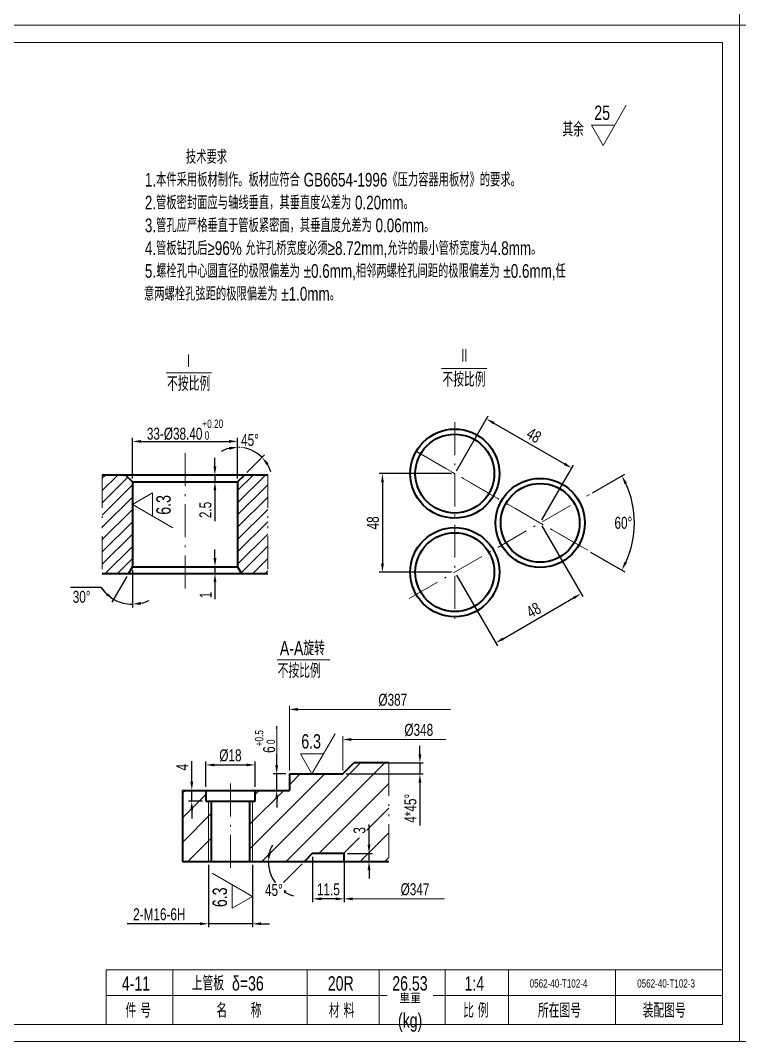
# Model space of a CAD drawing. Header units: millimetres. Extents: x -1909 to 2291, y -510 to 2460.
# Drawn here: x -859 to 191, y -510 to 982 of the extents above; entities that cross this region are included whole.
import ezdxf

# ---------------------------------------------------------------- set-up
doc = ezdxf.new("R2010")
doc.units = ezdxf.units.MM
doc.linetypes.add('ACAD_ISO10W100', pattern=[18.7, 12, -3, 0.7, -3])
doc.linetypes.add('ACAD_ISO12W100', pattern=[22.4, 12, -3, 0.7, -3, 0.7, -3])
for name, color, linetype, lineweight in [('中心线', 1, 'ACAD_ISO10W100', 18), ('中粗线', 4, 'Continuous', 35), ('双点划线', 3, 'ACAD_ISO12W100', 18), ('标注', 7, 'Continuous', 18), ('细实线', 7, 'Continuous', 18)]:
    doc.layers.add(name, color=color, linetype=linetype, lineweight=lineweight)
doc.styles.add('HGCAD', font='HGCAD.SHX', dxfattribs={"width": 0.75, "bigfont": 'HZTXT.SHX'})
doc.dimstyles.new('HGCAD$0', dxfattribs={"dimtxt": 3.5, "dimasz": 2.5, "dimexe": 1, "dimexo": 1, "dimgap": 1, "dimtad": 1, "dimdec": 1, "dimdsep": 46, "dimtxsty": 'HGCAD', "dimcen": 0, "dimadec": 1, "dimazin": 0, "dimtfac": 1, "dimtmove": 0, "dimatfit": 1, "dimfxl": 0, "dimarcsym": 0})
doc.dimstyles.new('HGCAD$2', dxfattribs={"dimtxt": 3.5, "dimasz": 2.5, "dimexe": 1, "dimexo": 1, "dimgap": 1, "dimtad": 2, "dimtih": 1, "dimdec": 1, "dimdsep": 46, "dimtxsty": 'HGCAD', "dimcen": 0, "dimadec": 0, "dimazin": 0, "dimtfac": 1, "dimtmove": 0, "dimatfit": 1, "dimfxl": 0, "dimarcsym": 0})

# ---------------------------------------------------------------- blocks, each defined once
blk = doc.blocks.new('HGCAD#HGTFTK~A3H~HGCAD图框')
at = {"layer": '细实线', "color": 7}
blk.add_lwpolyline([(5, -5), (-415, -5), (-415, 292), (5, 292)], close=True, dxfattribs=at)
at = {"layer": '细实线', "color": 2}
blk.add_lwpolyline([(0, 0), (-390, 0), (-390, 287), (0, 287)], close=True, dxfattribs=at)
blk = doc.blocks.new('*D45')
at = {"layer": 'Defpoints', "color": 0, "ltscale": 5}
for p in [(-542, 367), (-695.6, 307.9), (-542, 307.9)]:
    blk.add_point(p, dxfattribs=at)
at = {"layer": '标注', "color": 0, "lineweight": -2, "ltscale": 5}
for p, q in [((-695.6, 312.9), (-695.6, 372)), ((-683.1, 367), (-554.5, 367)), ((-542, 312.9), (-542, 372))]:
    blk.add_line(p, q, dxfattribs=at)
at = {"layer": '标注', "color": 0, "ltscale": 5}
for points in [[(-683.1, 369.1), (-683.1, 364.9), (-695.6, 367)], [(-554.5, 369.1), (-554.5, 364.9), (-542, 367)]]:
    blk.add_solid(points, dxfattribs=at)
at = {"layer": '标注', "color": 0, "ltscale": 5, "insert": (-618.8, 383.9), "char_height": 17.5, "attachment_point": 5, "style": 'HGCAD', "bg_fill": 3, "box_fill_scale": 1.1, "bg_fill_color": 256, "bg_fill_true_color": 13158600, "bg_fill_transparency": 3582}
blk.add_mtext('33-%%C38.40{\\H0.7x;\\S+0.20^  0;}', dxfattribs=at)
blk = doc.blocks.new('*D46')
at = {"layer": 'Defpoints', "color": 0, "ltscale": 5}
for p in [(-532, 317.9), (-542, 307.9), (-542, 307.9), (-542, 183.9)]:
    blk.add_point(p, dxfattribs=at)
at = {"layer": '标注', "color": 0, "lineweight": -2, "ltscale": 5}
for p, q in [((-542, 312.9), (-542, 363.4)), ((-528.4, 321.4), (-502.7, 347.2))]:
    blk.add_line(p, q, dxfattribs=at)
for start, end in [(45, 90), (104.2063, 118.4126), (16.5874, 30.7937)]:
    blk.add_arc((-542, 307.9), 50.5, start, end, dxfattribs=at)
at = {"layer": '标注', "color": 0, "ltscale": 5}
for points in [[(-554.6, 359), (-554.1, 354.8), (-542, 358.4)], [(-500.2, 332.5), (-496.9, 335.1), (-506.2, 343.6)]]:
    blk.add_solid(points, dxfattribs=at)
at = {"layer": '标注', "color": 0, "ltscale": 5, "insert": (-524, 368.9), "char_height": 17.5, "attachment_point": 5, "style": 'HGCAD', "bg_fill": 3, "box_fill_scale": 1.1, "bg_fill_color": 256, "bg_fill_true_color": 13158600, "bg_fill_transparency": 3092}
blk.add_mtext('45°', dxfattribs=at)
at = {"layer": 'Defpoints', "color": 0, "ltscale": 5}
blk.add_point((-516.7, 351.7), dxfattribs=at)
blk = doc.blocks.new('*D32')
at = {"layer": 'Defpoints', "color": 0, "ltscale": 5}
for p in [(-576.8, 317.9), (-576.8, 307.9), (-575.2, 307.9)]:
    blk.add_point(p, dxfattribs=at)
at = {"layer": '标注', "color": 0, "lineweight": -2, "ltscale": 5}
for p, q in [((-575.2, 330.4), (-575.2, 342.9)), ((-575.2, 317.9), (-575.2, 307.9)), ((-571.8, 317.9), (-570.2, 317.9)), ((-571.8, 307.9), (-570.2, 307.9)), ((-575.2, 295.4), (-575.2, 250.7))]:
    blk.add_line(p, q, dxfattribs=at)
at = {"layer": '标注', "color": 0, "ltscale": 5}
for points in [[(-577.3, 330.4), (-573.2, 330.4), (-575.2, 317.9)], [(-577.3, 295.4), (-573.2, 295.4), (-575.2, 307.9)]]:
    blk.add_solid(points, dxfattribs=at)
at = {"layer": '标注', "color": 0, "ltscale": 5, "insert": (-589, 266.8), "char_height": 17.5, "attachment_point": 5, "rotation": 90, "style": 'HGCAD', "bg_fill": 3, "box_fill_scale": 1.1, "bg_fill_color": 256, "bg_fill_true_color": 13158600, "bg_fill_transparency": 2822}
blk.add_mtext('2.5', dxfattribs=at)
blk = doc.blocks.new('*D33')
at = {"layer": 'Defpoints', "color": 0, "ltscale": 5}
for p in [(-626.8, 183.9), (-575.1, 183.9), (-626.8, 173.9)]:
    blk.add_point(p, dxfattribs=at)
at = {"layer": '标注', "color": 0, "lineweight": -2, "ltscale": 5}
for p, q in [((-575.1, 196.4), (-575.1, 208.9)), ((-621.8, 183.9), (-570.1, 183.9)), ((-575.1, 183.9), (-575.1, 173.9)), ((-621.8, 173.9), (-570.1, 173.9)), ((-575.1, 161.4), (-575.1, 136.4))]:
    blk.add_line(p, q, dxfattribs=at)
at = {"layer": '标注', "color": 0, "ltscale": 5}
for points in [[(-577.1, 196.4), (-573, 196.4), (-575.1, 183.9)], [(-577.1, 161.4), (-573, 161.4), (-575.1, 173.9)]]:
    blk.add_solid(points, dxfattribs=at)
at = {"layer": '标注', "color": 0, "ltscale": 5, "insert": (-588.8, 142.6), "char_height": 17.5, "attachment_point": 5, "rotation": 90, "style": 'HGCAD', "bg_fill": 3, "box_fill_scale": 1.1, "bg_fill_color": 256, "bg_fill_true_color": 13158600, "bg_fill_transparency": 162}
blk.add_mtext('1', dxfattribs=at)
blk = doc.blocks.new('*D47')
at = {"layer": 'Defpoints', "color": 0, "ltscale": 5}
for p in [(-695.6, 307.9), (-695.6, 183.9), (-695.6, 183.9), (-701.3, 173.9), (-705.1, 129.9)]:
    blk.add_point(p, dxfattribs=at)
at = {"layer": '标注', "color": 0, "lineweight": -2, "ltscale": 5}
for p, q in [((-703.8, 169.6), (-725.5, 132.1)), ((-695.6, 178.9), (-695.6, 124.1)), ((-741.2, 153.5), (-785.9, 153.5))]:
    blk.add_line(p, q, dxfattribs=at)
for start, end in [(213.654, 240), (213.8287, 226.9143), (240, 270), (283.0857, 296.1713)]:
    blk.add_arc((-695.6, 183.9), 54.9, start, end, dxfattribs=at)
at = {"layer": '标注', "color": 0, "ltscale": 5}
for points in [[(-731.8, 145.5), (-734.3, 142.2), (-723, 136.4)], [(-682.9, 128.4), (-683.4, 132.5), (-695.6, 129.1)]]:
    blk.add_solid(points, dxfattribs=at)
at = {"layer": '标注', "color": 0, "ltscale": 5, "insert": (-769.8, 139.8), "char_height": 17.5, "attachment_point": 5, "style": 'HGCAD', "bg_fill": 3, "box_fill_scale": 1.1, "bg_fill_color": 256, "bg_fill_true_color": 13158600, "bg_fill_transparency": 2902}
blk.add_mtext('30°', dxfattribs=at)
blk = doc.blocks.new('*D37')
at = {"layer": 'Defpoints', "color": 0, "ltscale": 5}
for p in [(-225, 319.9), (-330.6, 175.9), (-225, 175.9)]:
    blk.add_point(p, dxfattribs=at)
at = {"layer": '标注', "color": 0, "lineweight": -2, "ltscale": 5}
for p, q in [((-230, 319.9), (-335.6, 319.9)), ((-330.6, 307.4), (-330.6, 188.4)), ((-230, 175.9), (-335.6, 175.9))]:
    blk.add_line(p, q, dxfattribs=at)
at = {"layer": '标注', "color": 0, "ltscale": 5}
for points in [[(-332.7, 307.4), (-328.5, 307.4), (-330.6, 319.9)], [(-332.7, 188.4), (-328.5, 188.4), (-330.6, 175.9)]]:
    blk.add_solid(points, dxfattribs=at)
at = {"layer": '标注', "color": 0, "ltscale": 5, "insert": (-344.4, 247.9), "char_height": 17.5, "attachment_point": 5, "rotation": 90, "style": 'HGCAD', "bg_fill": 3, "box_fill_scale": 1.1, "bg_fill_color": 256, "bg_fill_true_color": 13158600, "bg_fill_transparency": 3112}
blk.add_mtext('48', dxfattribs=at)
blk = doc.blocks.new('*D38')
at = {"layer": 'Defpoints', "color": 0, "ltscale": 5}
for p in [(-225, 319.9), (-54.1, 328), (-100.3, 247.9)]:
    blk.add_point(p, dxfattribs=at)
at = {"layer": '标注', "color": 0, "lineweight": -2, "ltscale": 5}
for p, q in [((-222.5, 324.2), (-176.3, 404.3)), ((-167.9, 393.7), (-64.9, 334.2)), ((-97.8, 252.2), (-51.6, 332.3))]:
    blk.add_line(p, q, dxfattribs=at)
at = {"layer": '标注', "color": 0, "ltscale": 5}
for points in [[(-166.9, 395.5), (-169, 391.9), (-178.8, 400)], [(-63.8, 336), (-65.9, 332.4), (-54.1, 328)]]:
    blk.add_solid(points, dxfattribs=at)
at = {"layer": '标注', "color": 0, "ltscale": 5, "insert": (-109.5, 375.9), "char_height": 17.5, "attachment_point": 5, "rotation": 330, "style": 'HGCAD', "bg_fill": 3, "box_fill_scale": 1.1, "bg_fill_color": 256, "bg_fill_true_color": 13158600, "bg_fill_transparency": 1542}
blk.add_mtext('48', dxfattribs=at)
blk = doc.blocks.new('*D39')
at = {"layer": 'Defpoints', "color": 0, "ltscale": 5}
for p in [(-100.3, 247.9), (-225, 175.9), (-40.6, 144.5)]:
    blk.add_point(p, dxfattribs=at)
at = {"layer": '标注', "color": 0, "lineweight": -2, "ltscale": 5}
for p, q in [((-97.8, 243.6), (-38.1, 140.2)), ((-222.5, 171.6), (-162.8, 68.2)), ((-154.5, 78.7), (-51.4, 138.2))]:
    blk.add_line(p, q, dxfattribs=at)
at = {"layer": '标注', "color": 0, "ltscale": 5}
for points in [[(-52.4, 140), (-50.4, 136.4), (-40.6, 144.5)], [(-155.5, 80.5), (-153.4, 76.9), (-165.3, 72.5)]]:
    blk.add_solid(points, dxfattribs=at)
at = {"layer": '标注', "color": 0, "ltscale": 5, "insert": (-109.8, 120.4), "char_height": 17.5, "attachment_point": 5, "rotation": 30, "style": 'HGCAD', "bg_fill": 3, "box_fill_scale": 1.1, "bg_fill_color": 256, "bg_fill_true_color": 13158600, "bg_fill_transparency": 2592}
blk.add_mtext('48', dxfattribs=at)
blk = doc.blocks.new('*D40')
at = {"layer": 'Defpoints', "color": 0, "ltscale": 5}
for p in [(-584.5, -246.9), (-520.5, -246.9), (-584.5, -337.8)]:
    blk.add_point(p, dxfattribs=at)
at = {"layer": '标注', "color": 0, "lineweight": -2, "ltscale": 5}
for p, q in [((-584.5, -251.9), (-584.5, -342.8)), ((-520.5, -251.9), (-520.5, -342.8)), ((-597, -337.8), (-703.3, -337.8)), ((-520.5, -337.8), (-584.5, -337.8)), ((-508, -337.8), (-495.5, -337.8))]:
    blk.add_line(p, q, dxfattribs=at)
at = {"layer": '标注', "color": 0, "ltscale": 5}
for points in [[(-597, -335.7), (-597, -339.9), (-584.5, -337.8)], [(-508, -335.7), (-508, -339.9), (-520.5, -337.8)]]:
    blk.add_solid(points, dxfattribs=at)
at = {"layer": '标注', "color": 0, "ltscale": 5, "insert": (-656.4, -324), "char_height": 17.5, "attachment_point": 5, "style": 'HGCAD', "bg_fill": 3, "box_fill_scale": 1.1, "bg_fill_color": 256, "bg_fill_true_color": 13158600, "bg_fill_transparency": 1967}
blk.add_mtext('2-M16-6H', dxfattribs=at)
blk = doc.blocks.new('*D41')
at = {"layer": 'Defpoints', "color": 0, "ltscale": 5}
for p in [(-516.5, -105.7), (-588.5, -142.9), (-516.5, -142.9)]:
    blk.add_point(p, dxfattribs=at)
at = {"layer": '标注', "color": 0, "lineweight": -2, "ltscale": 5}
for p, q in [((-588.5, -137.9), (-588.5, -100.7)), ((-516.5, -137.9), (-516.5, -100.7)), ((-576, -105.7), (-529, -105.7))]:
    blk.add_line(p, q, dxfattribs=at)
at = {"layer": '标注', "color": 0, "ltscale": 5}
for points in [[(-576, -103.7), (-576, -107.8), (-588.5, -105.7)], [(-529, -103.7), (-529, -107.8), (-516.5, -105.7)]]:
    blk.add_solid(points, dxfattribs=at)
at = {"layer": '标注', "color": 0, "ltscale": 5, "insert": (-552.5, -92), "char_height": 17.5, "attachment_point": 5, "style": 'HGCAD', "bg_fill": 3, "box_fill_scale": 1.1, "bg_fill_color": 256, "bg_fill_true_color": 13158600, "bg_fill_transparency": 3042}
blk.add_mtext('%%C18', dxfattribs=at)
blk = doc.blocks.new('*D42')
at = {"layer": 'Defpoints', "color": 0, "ltscale": 5}
for p in [(-609, -142.9), (-588.5, -142.9), (-588.5, -158.9)]:
    blk.add_point(p, dxfattribs=at)
at = {"layer": '标注', "color": 0, "lineweight": -2, "ltscale": 5}
for p, q in [((-609, -130.4), (-609, -100.3)), ((-593.5, -142.9), (-614, -142.9)), ((-609, -158.9), (-609, -142.9)), ((-593.5, -158.9), (-614, -158.9)), ((-609, -171.4), (-609, -183.9))]:
    blk.add_line(p, q, dxfattribs=at)
at = {"layer": '标注', "color": 0, "ltscale": 5}
for points in [[(-611.1, -130.4), (-606.9, -130.4), (-609, -142.9)], [(-611.1, -171.4), (-606.9, -171.4), (-609, -158.9)]]:
    blk.add_solid(points, dxfattribs=at)
at = {"layer": '标注', "color": 0, "ltscale": 5, "insert": (-622.7, -109.1), "char_height": 17.5, "attachment_point": 5, "rotation": 90, "style": 'HGCAD', "bg_fill": 3, "box_fill_scale": 1.1, "bg_fill_color": 256, "bg_fill_true_color": 13158600, "bg_fill_transparency": 507}
blk.add_mtext('4', dxfattribs=at)
blk = doc.blocks.new('*D43')
at = {"layer": 'Defpoints', "color": 0, "ltscale": 5}
for p in [(-466.5, -118.9), (-485, -142.9), (-466.5, -142.9)]:
    blk.add_point(p, dxfattribs=at)
at = {"layer": '标注', "color": 0, "lineweight": -2, "ltscale": 5}
for p, q in [((-485, -106.4), (-485, -49)), ((-471.5, -118.9), (-490, -118.9)), ((-485, -142.9), (-485, -118.9)), ((-471.5, -142.9), (-490, -142.9)), ((-485, -155.4), (-485, -167.9))]:
    blk.add_line(p, q, dxfattribs=at)
at = {"layer": '标注', "color": 0, "ltscale": 5}
for points in [[(-487.1, -106.4), (-482.9, -106.4), (-485, -118.9)], [(-487.1, -155.4), (-482.9, -155.4), (-485, -142.9)]]:
    blk.add_solid(points, dxfattribs=at)
at = {"layer": '标注', "color": 0, "ltscale": 5, "insert": (-501.9, -71.5), "char_height": 17.5, "attachment_point": 5, "rotation": 90, "style": 'HGCAD', "bg_fill": 3, "box_fill_scale": 1.1, "bg_fill_color": 256, "bg_fill_true_color": 13158600, "bg_fill_transparency": 1522}
blk.add_mtext('6{\\H0.7x;\\S+0.5^  0;}', dxfattribs=at)
blk = doc.blocks.new('*D44')
at = {"layer": 'Defpoints', "color": 0, "ltscale": 5}
for p in [(-372.5, -102.9), (-388.5, -118.9), (-275.9, -118.9)]:
    blk.add_point(p, dxfattribs=at)
at = {"layer": '标注', "color": 0, "lineweight": -2, "ltscale": 5}
for p, q in [((-275.9, -90.4), (-275.9, -77.9)), ((-367.5, -102.9), (-270.9, -102.9)), ((-275.9, -102.9), (-275.9, -118.9)), ((-383.5, -118.9), (-270.9, -118.9)), ((-275.9, -131.4), (-275.9, -194.3))]:
    blk.add_line(p, q, dxfattribs=at)
at = {"layer": '标注', "color": 0, "ltscale": 5}
for points in [[(-277.9, -90.4), (-273.8, -90.4), (-275.9, -102.9)], [(-277.9, -131.4), (-273.8, -131.4), (-275.9, -118.9)]]:
    blk.add_solid(points, dxfattribs=at)
at = {"layer": '标注', "color": 0, "ltscale": 5, "insert": (-289.6, -169.1), "char_height": 17.5, "attachment_point": 5, "rotation": 90, "style": 'HGCAD', "bg_fill": 3, "box_fill_scale": 1.1, "bg_fill_color": 256, "bg_fill_true_color": 13158600, "bg_fill_transparency": 562}
blk.add_mtext('4*45%%D', dxfattribs=at)
blk = doc.blocks.new('*D34')
at = {"layer": 'Defpoints', "color": 0, "ltscale": 5}
for p in [(-432.5, -234.9), (-386.5, -234.9)]:
    blk.add_point(p, dxfattribs=at)
at = {"layer": '标注', "color": 0, "lineweight": -2, "ltscale": 5}
for p, q in [((-432.5, -239.9), (-432.5, -306.4)), ((-386.5, -239.9), (-386.5, -306.4)), ((-399, -301.4), (-420, -301.4))]:
    blk.add_line(p, q, dxfattribs=at)
at = {"layer": '标注', "color": 0, "ltscale": 5}
for points in [[(-420, -299.3), (-420, -303.5), (-432.5, -301.4)], [(-399, -299.3), (-399, -303.5), (-386.5, -301.4)]]:
    blk.add_solid(points, dxfattribs=at)
at = {"layer": '标注', "color": 0, "ltscale": 5, "insert": (-409.5, -287.7), "char_height": 17.5, "attachment_point": 5, "style": 'HGCAD', "bg_fill": 3, "box_fill_scale": 1.1, "bg_fill_color": 256, "bg_fill_true_color": 13158600, "bg_fill_transparency": 2212}
blk.add_mtext('11.5', dxfattribs=at)
at = {"layer": 'Defpoints', "color": 0, "ltscale": 5}
blk.add_point((-432.5, -301.4), dxfattribs=at)
blk = doc.blocks.new('*D35')
at = {"layer": 'Defpoints', "color": 0, "ltscale": 5}
for p in [(-386.5, -234.9), (-350.2, -234.9), (-386.5, -246.9)]:
    blk.add_point(p, dxfattribs=at)
at = {"layer": '标注', "color": 0, "lineweight": -2, "ltscale": 5}
for p, q in [((-350.2, -222.4), (-350.2, -192.8)), ((-381.5, -234.9), (-345.2, -234.9)), ((-350.2, -246.9), (-350.2, -234.9)), ((-381.5, -246.9), (-345.2, -246.9)), ((-350.2, -259.4), (-350.2, -271.9))]:
    blk.add_line(p, q, dxfattribs=at)
at = {"layer": '标注', "color": 0, "ltscale": 5}
for points in [[(-352.3, -222.4), (-348.1, -222.4), (-350.2, -234.9)], [(-352.3, -259.4), (-348.1, -259.4), (-350.2, -246.9)]]:
    blk.add_solid(points, dxfattribs=at)
at = {"layer": '标注', "color": 0, "ltscale": 5, "insert": (-364, -201.3), "char_height": 17.5, "attachment_point": 5, "rotation": 90, "style": 'HGCAD', "bg_fill": 3, "box_fill_scale": 1.1, "bg_fill_color": 256, "bg_fill_true_color": 13158600, "bg_fill_transparency": 1542}
blk.add_mtext('3', dxfattribs=at)
blk = doc.blocks.new('*D36')
at = {"layer": 'Defpoints', "color": 0, "ltscale": 5}
for p in [(-432.5, -234.9), (-622.5, -246.9), (-444.5, -246.9), (-321.1, -246.9), (-495.4, -260.5)]:
    blk.add_point(p, dxfattribs=at)
at = {"layer": '标注', "color": 0, "lineweight": -2, "ltscale": 5}
blk.add_line((-448, -250.4), (-485.3, -287.7), dxfattribs=at)
for start, end in [(152.747, 166.3735), (180, 225), (238.6265, 252.253)]:
    blk.add_arc((-444.5, -246.9), 52.7, start, end, dxfattribs=at)
at = {"layer": '标注', "color": 0, "ltscale": 5}
for points in [[(-493.6, -234.7), (-497.8, -234.2), (-497.2, -246.9)], [(-473.2, -293.5), (-470.6, -290.2), (-481.7, -284.1)]]:
    blk.add_solid(points, dxfattribs=at)
at = {"layer": '标注', "color": 0, "ltscale": 5, "insert": (-489.1, -288.6), "char_height": 17.5, "attachment_point": 5, "style": 'HGCAD', "bg_fill": 3, "box_fill_scale": 1.1, "bg_fill_color": 256, "bg_fill_true_color": 13158600, "bg_fill_transparency": 3112}
blk.add_mtext('45°', dxfattribs=at)
blk = doc.blocks.new('*D60')
at = {"layer": 'Defpoints', "color": 0, "ltscale": 5}
for p in [(-289.2, 357), (-28.3, 289.5), (35.2, 224), (-30.9, 207.9), (-291.8, 137.4)]:
    blk.add_point(p, dxfattribs=at)
at = {"layer": '标注', "color": 0, "lineweight": -2, "ltscale": 5}
for p, q in [((-24, 292), (23.2, 319.2)), ((-26.6, 205.4), (23.2, 176.6))]:
    blk.add_line(p, q, dxfattribs=at)
blk.add_arc((-100.3, 247.9), 137.6, 335.2077, 24.7923, dxfattribs=at)
at = {"layer": '标注', "color": 0, "ltscale": 5}
for points in [[(22.8, 304.6), (26.5, 306.6), (18.9, 316.7)], [(26.5, 189.3), (22.8, 191.2), (18.9, 179.1)]]:
    blk.add_solid(points, dxfattribs=at)
at = {"layer": '标注', "color": 0, "ltscale": 5, "insert": (21.2, 247.9), "char_height": 17.5, "attachment_point": 5, "style": 'HGCAD', "bg_fill": 3, "box_fill_scale": 1.1, "bg_fill_color": 256, "bg_fill_true_color": 13158600, "bg_fill_transparency": 967}
blk.add_mtext('60°', dxfattribs=at)
blk = doc.blocks.new('HGCAD#HGTFTK~A2Z~HGCAD图框')
at = {"layer": '细实线', "color": 7}
blk.add_lwpolyline([(10, -10), (-410, -10), (-410, 584), (10, 584)], close=True, dxfattribs=at)
at = {"layer": '细实线', "color": 2}
blk.add_lwpolyline([(0, 0), (-385, 0), (-385, 574), (0, 574)], close=True, dxfattribs=at)

msp = doc.modelspace()

# ---------------------------------------------------------------- hatches: boundary and pattern name
at = {"layer": '细实线', "ltscale": 4}
h = msp.add_hatch(dxfattribs=at)
h.set_pattern_fill('ANSI31', color=5, scale=4, style=0)
h.set_pattern_definition([(45, (-1776, -1675), (-8.980256, 8.980256), [])])
h.paths.add_polyline_path([(-497.96, 317.9), (-531.98, 317.9), (-541.98, 307.9), (-541.98, 183.9), (-536.2, 173.9), (-497.96, 173.9)])
h.paths.add_polyline_path([(-695.58, 307.9), (-705.58, 317.9), (-739.59, 317.9), (-739.59, 173.9), (-701.35, 173.9), (-695.58, 183.9)])
h = msp.add_hatch(dxfattribs=at)
h.set_pattern_fill('ANSI31', color=5, scale=8, style=0)
h.set_pattern_definition([(45, (-5144.522, -7219.412), (-17.96051, 17.96051), [])])
h.paths.add_polyline_path([(-321.15, -102.88), (-372.5, -102.88), (-388.5, -118.88), (-466.5, -118.88), (-466.5, -142.88), (-516.5, -142.88), (-516.5, -158.88), (-520.5, -158.88), (-520.5, -246.88), (-444.5, -246.88), (-432.5, -234.88), (-386.5, -234.88), (-386.5, -246.88), (-321.15, -246.88)])
h.paths.add_polyline_path([(-584.5, -158.88), (-588.5, -158.88), (-588.5, -142.88), (-622.5, -142.88), (-622.5, -246.88), (-584.5, -246.88)])
h.paths.add_polyline_path([(-580.5, -158.88), (-584.5, -158.88), (-584.5, -246.88), (-580.5, -246.88)])
h.paths.add_polyline_path([(-520.5, -158.88), (-524.5, -158.88), (-524.5, -246.88), (-520.5, -246.88)])

# ---------------------------------------------------------------- linework, layer by layer
at = {"layer": '中心线', "ltscale": 4}
for p, q in [((-224.99, 394.91), (-224.99, 103.91)), ((-618.78, 349.9), (-618.78, 145.9)), ((-30.91, 207.86), (-289.16, 356.96)), ((-43.9, 215.36), (-281.37, 352.46)), ((-291.76, 137.36), (-28.32, 289.46)), ((-552.5, -255.88), (-552.5, -126.88))]:
    msp.add_line(p, q, dxfattribs=at)
at = {"layer": '中粗线', "ltscale": 4}
for p, q in [((-497.96, 317.9), (-739.59, 317.9)), ((-695.58, 307.9), (-705.58, 317.9)), ((-541.98, 307.9), (-531.98, 317.9)), ((-695.58, 307.9), (-695.58, 183.9)), ((-695.58, 307.9), (-541.98, 307.9)), ((-541.98, 307.9), (-541.98, 183.9)), ((-695.58, 183.9), (-701.35, 173.9)), ((-695.58, 183.9), (-541.98, 183.9)), ((-541.98, 183.9), (-536.2, 173.9)), ((-739.59, 173.9), (-497.96, 173.9)), ((-388.5, -118.88), (-372.5, -102.88)), ((-321.15, -102.88), (-372.5, -102.88)), ((-466.5, -118.88), (-388.5, -118.88)), ((-466.5, -118.88), (-466.5, -142.88)), ((-622.5, -142.88), (-622.5, -246.88)), ((-622.5, -142.88), (-466.5, -142.88)), ((-588.5, -142.88), (-588.5, -158.88)), ((-516.5, -158.88), (-516.5, -142.88)), ((-588.5, -158.88), (-516.5, -158.88)), ((-580.5, -158.88), (-580.5, -246.88)), ((-524.5, -158.88), (-524.5, -246.88)), ((-432.5, -234.88), (-444.5, -246.88)), ((-432.5, -234.88), (-386.5, -234.88)), ((-386.5, -246.88), (-386.5, -234.88)), ((-622.5, -246.88), (-321.15, -246.88)), ((-472.5, -246.88), (-472.5, -246.88))]:
    msp.add_line(p, q, dxfattribs=at)
for centre, radius in [((-224.99, 319.91), 65.1), ((-224.99, 319.91), 57.6), ((-100.28, 247.91), 65.1), ((-100.28, 247.91), 57.6), ((-224.99, 175.91), 65.1), ((-224.99, 175.91), 57.6)]:
    msp.add_circle(centre, radius, dxfattribs=at)
at = {"layer": '双点划线', "ltscale": 4}
for p, q in [((-739.59, 317.9), (-739.59, 173.9)), ((-497.96, 317.9), (-497.96, 173.9)), ((-321.15, -102.88), (-321.15, -246.88))]:
    msp.add_line(p, q, dxfattribs=at)
at = {"layer": '标注', "color": 3, "ltscale": 6}
for p, q in [((-8.54, 799.58), (25.41, 858.38)), ((-25.51, 828.98), (8.44, 828.98)), ((-25.51, 828.98), (-8.54, 799.58)), ((-666.18, 291.88), (-695.58, 274.9)), ((-666.18, 291.88), (-666.18, 257.93)), ((-695.58, 274.9), (-636.78, 240.95)), ((-433.5, -118.88), (-399.55, -60.08)), ((-450.47, -89.48), (-416.52, -89.48)), ((-450.47, -89.48), (-433.5, -118.88))]:
    msp.add_line(p, q, dxfattribs=at)
at = {"layer": '标注', "color": 6, "ltscale": 6}
msp.add_line((-244.18, 473.59), (-178.18, 473.59), dxfattribs=at)
at = {"layer": '标注', "color": 3, "ltscale": 5}
for p, q in [((-454, -24.57), (-231, -24.57)), ((-376, -68.57), (-238, -68.57)), ((-374, -301.4), (-240, -301.4))]:
    msp.add_line(p, q, dxfattribs=at)
msp.add_solid([(-454, -22.48), (-454, -26.65), (-466.5, -24.57)], dxfattribs=at)
at = {"layer": '细实线', "color": 6, "ltscale": 4}
for p, q in [((-584.5, -158.88), (-584.5, -246.88)), ((-520.5, -158.88), (-520.5, -246.88))]:
    msp.add_line(p, q, dxfattribs=at)
at = {"layer": '细实线', "ltscale": 4}
for p, q in [((-734.16, -484.96), (-734.16, -404.96)), ((-734.16, -404.96), (165.84, -404.96)), ((-636.66, -404.96), (-636.66, -484.96)), ((-440.41, -404.96), (-440.41, -484.96)), ((-335.41, -404.96), (-335.41, -484.96)), ((-239.16, -404.96), (-239.16, -484.96)), ((-146.66, -404.96), (-146.66, -484.96)), ((9.59, -404.96), (9.59, -484.96)), ((-734.16, -442.46), (165.84, -442.46))]:
    msp.add_line(p, q, dxfattribs=at)

# ---------------------------------------------------------------- block references
at = {"xscale": 2.5, "yscale": 2.5, "zscale": 2.5}
msp.add_blockref('HGCAD#HGTFTK~A2Z~HGCAD图框', (1215.84, 1000.04), dxfattribs=at)
at = {"layer": '细实线', "ltscale": 5, "xscale": 5, "yscale": 5, "zscale": 5}
for p in [(165.84, 1000.04), (2265.84, -484.96)]:
    msp.add_blockref('HGCAD#HGTFTK~A3H~HGCAD图框', p, dxfattribs=at)

# ---------------------------------------------------------------- texts
at = {"layer": '标注', "color": 6, "ltscale": 6, "insert": (-613.55, 484.27), "char_height": 21, "width": 53.1349, "attachment_point": 5, "style": 'HGCAD', "bg_fill": 3, "box_fill_scale": 1.1, "bg_fill_color": 256, "bg_fill_true_color": 13158600, "bg_fill_transparency": 367}
msp.add_mtext('Ⅰ', dxfattribs=at)
at = {"layer": '细实线', "style": 'HGCAD', "width": 0.75}
for s, p in [('           技术要求', (-677.46, 772.7)), ('1.本件采用板材制作。板材应符合 GB6654-1996《压力容器用板材》的要求。', (-677.46, 739.37)), ('2.管板密封面应与轴线垂直，其垂直度公差为 0.20mm。', (-677.46, 706.04)), ('3.管孔应严格垂直于管板紧密面，其垂直度允差为 0.06mm。', (-677.46, 672.7)), ('4.管板钻孔后≥96%%% 允许孔桥宽度必须≥8.72mm,允许的最小管桥宽度为4.8mm。', (-677.46, 639.37)), ('5.螺栓孔中心圆直径的极限偏差为 ±0.6mm,相邻两螺栓孔间距的极限偏差为 ±0.6mm,任', (-677.46, 606.04)), ('意两螺栓孔弦距的极限偏差为 ±1.0mm。', (-678.76, 572.7))]:
    msp.add_text(s, height=20, dxfattribs=at).set_placement(p)
at = {"layer": '细实线', "color": 6, "ltscale": 6, "attachment_point": 5, "style": 'HGCAD', "bg_fill": 3, "box_fill_scale": 1.1, "bg_fill_color": 256, "bg_fill_true_color": 13158600, "bg_fill_transparency": 367}
for s, insert, char_height, width in [('0562-40-T102-4', (-73.45, -425.07), 12, 103.3595), ('0562-40-T102-3', (83.55, -425.07), 12, 103.3595), ('件 号', (-687.16, -464.58), 21, 49.5264), ('名      称', (-540.16, -464.58), 21, 109.1233), ('材 料', (-390.16, -464.58), 21, 49.5264), ('比 例', (-194.16, -464.58), 21, 43.8505), ('所在图号', (-72.16, -464.58), 21, 67.5854), ('装配图号', (80.84, -464.58), 21, 67.5854)]:
    msp.add_mtext(s, dxfattribs=dict(at, insert=insert, char_height=char_height, width=width))

# ---------------------------------------------------------------- next in the draw order: linework, layer by layer
at = {"layer": '标注', "color": 6, "ltscale": 6}
msp.add_line((-646.23, 467.39), (-580.23, 467.39), dxfattribs=at)

# ---------------------------------------------------------------- next in the draw order: texts
at = {"layer": '细实线', "color": 6, "ltscale": 6, "char_height": 21, "attachment_point": 5, "style": 'HGCAD', "bg_fill": 3, "box_fill_scale": 1.1, "bg_fill_color": 256, "bg_fill_true_color": 13158600, "bg_fill_transparency": 367}
for s, insert, width in [('4-11', (-690.45, -425.07), 62.7701), ('上管板  δ=36', (-556.45, -425.07), 114.7992), ('20R', (-391.45, -425.07), 51.4183), ('1:4', (-196.45, -425.07), 40.0665), ('重量(kg)', (-290.16, -464.58), 62.7701)]:
    msp.add_mtext(s, dxfattribs=dict(at, insert=insert, width=width))

# ---------------------------------------------------------------- next in the draw order: texts
at = {"layer": '标注', "color": 6, "ltscale": 6, "insert": (-613.55, 451.27), "char_height": 21, "width": 72.1839, "attachment_point": 5, "style": 'HGCAD', "bg_fill": 3, "box_fill_scale": 1.1, "bg_fill_color": 256, "bg_fill_true_color": 13158600, "bg_fill_transparency": 367}
msp.add_mtext('不按比例', dxfattribs=at)
at = {"layer": '细实线', "color": 6, "ltscale": 6, "insert": (-290.45, -425.07), "char_height": 21, "width": 52.3643, "attachment_point": 5, "style": 'HGCAD', "bg_fill": 3, "box_fill_scale": 1.1, "bg_fill_color": 256, "bg_fill_true_color": 13158600, "bg_fill_transparency": 367}
msp.add_mtext('26.53', dxfattribs=at)

# ---------------------------------------------------------------- next in the draw order: block references
at = {"layer": '细实线', "ltscale": 5, "xscale": 5, "yscale": 5, "zscale": 5}
msp.add_blockref('HGCAD#HGTFTK~A3H~HGCAD图框', (165.84, -484.96), dxfattribs=at)

# ---------------------------------------------------------------- next in the draw order: texts
at = {"layer": '标注', "color": 3, "ltscale": 6, "char_height": 21, "attachment_point": 5, "style": 'HGCAD', "bg_fill": 3, "box_fill_scale": 1.1, "bg_fill_color": 256, "bg_fill_true_color": 13158600, "bg_fill_transparency": 427}
for s, insert in [('25', (-9.75, 847.03)), ('6.3', (-434.71, -71.43))]:
    msp.add_mtext(s, dxfattribs=dict(at, insert=insert))
at = {"layer": '标注', "color": 6, "ltscale": 6, "char_height": 21, "attachment_point": 5, "style": 'HGCAD', "bg_fill": 3, "box_fill_scale": 1.1, "bg_fill_color": 256, "bg_fill_true_color": 13158600, "bg_fill_transparency": 367}
for s, insert, width in [('其余', (-52.19, 822.91), 31.5761), ('Ⅱ', (-211.07, 492.12), 53.1349), ('不按比例', (-211.5, 457.47), 72.1839), ('A-A旋转', (-447.49, 64.83), 93.3697)]:
    msp.add_mtext(s, dxfattribs=dict(at, insert=insert, width=width))
at = {"layer": '标注', "color": 3, "ltscale": 6, "insert": (-650.15, 274.23), "char_height": 21, "attachment_point": 5, "rotation": 90, "style": 'HGCAD', "bg_fill": 3, "box_fill_scale": 1.1, "bg_fill_color": 256, "bg_fill_true_color": 13158600, "bg_fill_transparency": 427}
msp.add_mtext('6.3', dxfattribs=at)
at = {"layer": '标注', "color": 3, "ltscale": 5, "char_height": 17.5, "attachment_point": 5, "style": 'HGCAD', "bg_fill": 3, "box_fill_scale": 1.1, "bg_fill_color": 256, "bg_fill_true_color": 13158600}
for s, insert, bg_fill_transparency in [('%%C387', (-315.5, -10.82), 3732), ('%%C348', (-277.5, -54.82), 3557), ('%%C347', (-283, -287.65), 3932)]:
    msp.add_mtext(s, dxfattribs=dict(at, insert=insert, bg_fill_transparency=bg_fill_transparency))

# ---------------------------------------------------------------- next in the draw order: dimensions: what is measured, and where the dimension line sits
at = {"layer": '标注', "color": 3, "ltscale": 5}
for base, p1, p2, text, override, picture, middle in [((-541.98, 366.98), (-695.58, 307.9), (-541.98, 307.9), '33-%%C38.40{\\H0.7x;\\S+0.20^  0;}', {"dimscale": 5, "dimtdec": 1}, '*D45', (-618.78, 383.92)), ((-516.5, -105.74), (-588.5, -142.88), (-516.5, -142.88), '%%C18', {"dimscale": 5, "dimadec": 0, "dimazin": 2, "dimtdec": 1}, '*D41', (-552.5, -91.99)), ((-432.5, -301.4), (-386.5, -234.88), (-432.5, -234.88), '11.5', {"dimscale": 5, "dimadec": 0, "dimazin": 2, "dimtdec": 1}, '*D34', (-409.5, -287.65))]:
    dim = msp.add_linear_dim(base=base, p1=p1, p2=p2, text=text, dimstyle='HGCAD$0', override=override, dxfattribs=at)
    dim.commit()
    dim.dimension.update_dxf_attribs({"geometry": picture, "text_midpoint": middle})
dim = msp.add_linear_dim(base=(-330.61, 175.91), p1=(-224.99, 319.91), p2=(-224.99, 175.91), angle=90, text='48', dimstyle='HGCAD$0', override={"dimscale": 5, "dimadec": 0, "dimazin": 2, "dimtdec": 1}, dxfattribs=at)
dim.commit()
dim.dimension.update_dxf_attribs({"geometry": '*D37', "text_midpoint": (-344.36, 247.91)})
dim = msp.add_linear_dim(base=(-275.86, -118.88), p1=(-372.5, -102.88), p2=(-388.5, -118.88), angle=90, text='4*45%%D', dimstyle='HGCAD$0', override={"dimscale": 5, "dimadec": 0, "dimazin": 2, "dimtdec": 1}, dxfattribs=at)
dim.commit()
dim.dimension.update_dxf_attribs({"geometry": '*D44', "text_midpoint": (-275.86, -169.07), "dimtype": 160})
dim = msp.add_linear_dim(base=(-584.5, -337.77), p1=(-520.5, -246.88), p2=(-584.5, -246.88), text='2-M16-6H', dimstyle='HGCAD$0', override={"dimscale": 5, "dimadec": 0, "dimazin": 2, "dimtdec": 1}, dxfattribs=at)
dim.commit()
dim.dimension.update_dxf_attribs({"geometry": '*D40', "text_midpoint": (-656.4, -337.77), "dimtype": 160})

# ---------------------------------------------------------------- next in the draw order: linework, layer by layer
at = {"layer": '标注', "color": 6, "ltscale": 6}
msp.add_line((-484.18, 47.95), (-407.18, 47.95), dxfattribs=at)
at = {"layer": '标注', "color": 3, "ltscale": 5}
for p, q in [((-388.5, -113.88), (-388.5, -63.57)), ((-386.5, -251.88), (-386.5, -306.4))]:
    msp.add_line(p, q, dxfattribs=at)
at = {"layer": '标注', "color": 3, "ltscale": 6}
for p, q in [((-520.5, -297.88), (-579.3, -263.93)), ((-549.9, -314.85), (-549.9, -280.9)), ((-549.9, -314.85), (-520.5, -297.88))]:
    msp.add_line(p, q, dxfattribs=at)
at = {"layer": '标注', "color": 3, "ltscale": 5}
for points in [[(-376, -66.48), (-376, -70.65), (-388.5, -68.57)], [(-374, -299.32), (-374, -303.48), (-386.5, -301.4)]]:
    msp.add_solid(points, dxfattribs=at)

# ---------------------------------------------------------------- next in the draw order: dimensions: what is measured, and where the dimension line sits
dim = msp.add_aligned_dim(p1=(-224.99, 319.91), p2=(-100.28, 247.91), distance=92.46, text='48', dimstyle='HGCAD$0', override={"dimscale": 5, "dimadec": 0, "dimazin": 2, "dimtdec": 1}, dxfattribs=at)
dim.commit()
dim.dimension.update_dxf_attribs({"geometry": '*D38', "text_midpoint": (-109.53, 375.89)})
dim = msp.add_angular_dim_2l(base=(-516.7, 351.67), line1=((-541.98, 307.9), (-541.98, 183.9)), line2=((-541.98, 307.9), (-531.98, 317.9)), dimstyle='HGCAD$2', override={"dimscale": 5, "dimtoh": 1, "dimtdec": 1}, dxfattribs=at)
dim.commit()
dim.dimension.update_dxf_attribs({"geometry": '*D46', "text_midpoint": (-524.04, 355.16), "dimtype": 162})
dim = msp.add_angular_dim_2l(base=(-705.1, 129.88), line1=((-695.58, 307.9), (-695.58, 183.9)), line2=((-695.58, 183.9), (-701.35, 173.9)), dimstyle='HGCAD$2', override={"dimscale": 5, "dimtoh": 1, "dimtdec": 1}, dxfattribs=at)
dim.commit()
dim.dimension.update_dxf_attribs({"geometry": '*D47', "text_midpoint": (-769.84, 139.76)})
dim = msp.add_linear_dim(base=(-484.97, -142.88), p1=(-466.5, -118.88), p2=(-466.5, -142.88), angle=90, text='6{\\H0.7x;\\S+0.5^  0;}', dimstyle='HGCAD$0', override={"dimscale": 5, "dimadec": 0, "dimazin": 2, "dimtdec": 1}, dxfattribs=at)
dim.commit()
dim.dimension.update_dxf_attribs({"geometry": '*D43', "text_midpoint": (-484.97, -71.46), "dimtype": 160})
dim = msp.add_linear_dim(base=(-609, -142.88), p1=(-588.5, -158.88), p2=(-588.5, -142.88), angle=90, text='4', dimstyle='HGCAD$0', override={"dimscale": 5, "dimadec": 0, "dimazin": 2, "dimtdec": 1}, dxfattribs=at)
dim.commit()
dim.dimension.update_dxf_attribs({"geometry": '*D42', "text_midpoint": (-622.75, -109.09)})

# ---------------------------------------------------------------- next in the draw order: linework, layer by layer
msp.add_line((-466.5, -113.88), (-466.5, -19.57), dxfattribs=at)

# ---------------------------------------------------------------- next in the draw order: texts
at = {"layer": '标注', "color": 6, "ltscale": 6, "insert": (-452.08, 31.83), "char_height": 21, "width": 72.1839, "attachment_point": 5, "style": 'HGCAD', "bg_fill": 3, "box_fill_scale": 1.1, "bg_fill_color": 256, "bg_fill_true_color": 13158600, "bg_fill_transparency": 367}
msp.add_mtext('不按比例', dxfattribs=at)
at = {"layer": '标注', "color": 3, "ltscale": 6, "insert": (-567.94, -299.09), "char_height": 21, "attachment_point": 5, "rotation": 90, "style": 'HGCAD', "bg_fill": 3, "box_fill_scale": 1.1, "bg_fill_color": 256, "bg_fill_true_color": 13158600, "bg_fill_transparency": 427}
msp.add_mtext('6.3', dxfattribs=at)

# ---------------------------------------------------------------- next in the draw order: dimensions: what is measured, and where the dimension line sits
at = {"layer": '标注', "color": 3, "ltscale": 5}
for base, p1, p2, text, picture, middle in [((-575.25, 307.9), (-576.78, 317.9), (-576.78, 307.9), '2.5', '*D32', (-589, 266.8)), ((-350.2, -234.88), (-386.5, -246.88), (-386.5, -234.88), '3', '*D35', (-363.95, -201.34))]:
    dim = msp.add_linear_dim(base=base, p1=p1, p2=p2, angle=90, text=text, dimstyle='HGCAD$0', override={"dimscale": 5, "dimadec": 0, "dimazin": 2, "dimtdec": 1}, dxfattribs=at)
    dim.commit()
    dim.dimension.update_dxf_attribs({"geometry": picture, "text_midpoint": middle})
dim = msp.add_aligned_dim(p1=(-224.99, 175.91), p2=(-100.28, 247.91), distance=-119.41, text='48', dimstyle='HGCAD$0', override={"dimscale": 5, "dimadec": 0, "dimazin": 2, "dimtdec": 1}, dxfattribs=at)
dim.commit()
dim.dimension.update_dxf_attribs({"geometry": '*D39', "text_midpoint": (-109.8, 120.4)})
dim = msp.add_linear_dim(base=(-575.05, 183.9), p1=(-626.78, 173.9), p2=(-626.78, 183.9), angle=90, text='1', dimstyle='HGCAD$0', override={"dimscale": 5, "dimadec": 0, "dimazin": 2, "dimtdec": 1}, dxfattribs=at)
dim.commit()
dim.dimension.update_dxf_attribs({"geometry": '*D33', "text_midpoint": (-575.05, 142.64), "dimtype": 160})

# ---------------------------------------------------------------- next in the draw order: dimensions: what is measured, and where the dimension line sits
dim = msp.add_angular_dim_2l(base=(35.2, 224.02), line1=((-30.91, 207.86), (-289.16, 356.96)), line2=((-291.76, 137.36), (-28.32, 289.46)), dimstyle='HGCAD$2', override={"dimscale": 5, "dimazin": 2, "dimtdec": 1}, dxfattribs=at)
dim.commit()
dim.dimension.update_dxf_attribs({"geometry": '*D60', "text_midpoint": (21.19, 247.91)})
dim = msp.add_angular_dim_2l(base=(-495.39, -260.51), line1=((-622.5, -246.88), (-321.15, -246.88)), line2=((-432.5, -234.88), (-444.5, -246.88)), dimstyle='HGCAD$2', override={"dimscale": 5, "dimtoh": 1, "dimtdec": 1}, dxfattribs=at)
dim.commit()
dim.dimension.update_dxf_attribs({"geometry": '*D36', "text_midpoint": (-489.12, -274.88), "dimtype": 162})

doc.saveas('drawing.dxf')
